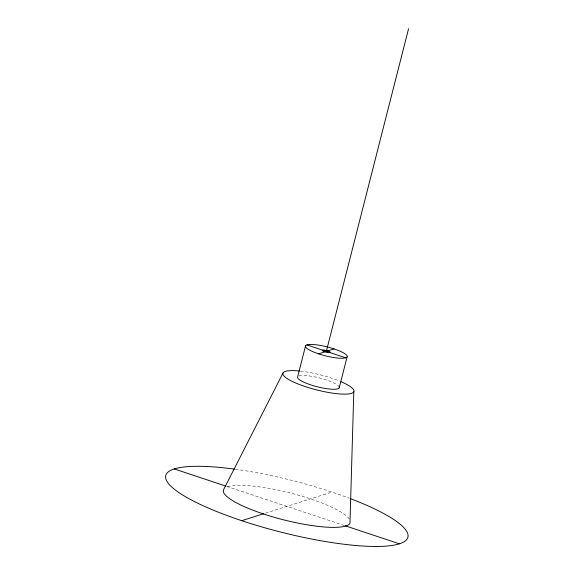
<?xml version="1.0" encoding="UTF-8"?>
<svg xmlns="http://www.w3.org/2000/svg" width="575" height="575" viewBox="0 0 575 575"><rect width="100%" height="100%" fill="white"/><g stroke="black" fill="none" stroke-linecap="round" stroke-linejoin="round"><path stroke-width="0.43" stroke-dasharray="2.88 2.16" d="M265.513 513.152L331.904 492.063M344.324 525.5L226.78 486.407M235.398 469.243A124.948 26.407 14.3 0 1 349.14 498.166M298.95 375.949A21.527 4.55 14.3 0 1 319.779 378.019A21.527 4.55 14.3 0 1 338.718 386.177M227.592 486.838A65.464 13.836 14.3 0 1 292.639 493.587A65.464 13.836 14.3 0 1 349.248 518.887M300.387 371.112A36.656 7.748 14.3 0 1 339.437 381.024"/><path stroke-width="0.86" d="M353.798 391.819L349.981 523.243A65.464 13.836 14.3 0 1 279.982 518.887A65.464 13.836 14.3 0 1 223.668 489.505L283.065 372.923M305.562 345.819L297.663 376.819A21.527 4.55 14.3 0 0 318.909 387.176A21.527 4.55 14.3 0 0 339.077 386.666M326.334 351.368L408.566 28.75M339.2 387.917L347.106 356.917M334.061 348.896L318.615 353.848M241.744 520.684L263.817 513.691M306.949 344.928L345.719 357.808M345.173 525.78L399.388 543.821M174.261 468.927L225.932 486.119M350.793 498.791A124.948 26.407 14.3 0 1 375.935 546.466A124.948 26.407 14.3 0 1 189.276 498.848A124.948 26.407 14.3 0 1 234.478 469.121M341.061 381.707A36.656 7.748 14.3 0 1 343.318 394.119A36.656 7.748 14.3 0 1 290.504 380.535A36.656 7.748 14.3 0 1 299.496 371.012M309.472 344.504L306.856 344.942A21.527 4.55 14.3 0 0 314 352.159L318.787 353.905A21.527 4.55 14.3 0 0 343.196 358.232L345.812 357.794A21.527 4.55 14.3 0 0 338.668 350.577L333.881 348.831A21.527 4.55 14.3 0 0 309.472 344.504M323.991 351.519A4.09 0.862 14.3 0 0 330.28 352.425A4.09 0.862 14.3 0 0 324.731 350.168A4.09 0.862 14.3 0 0 323.991 351.519"/></g></svg>
